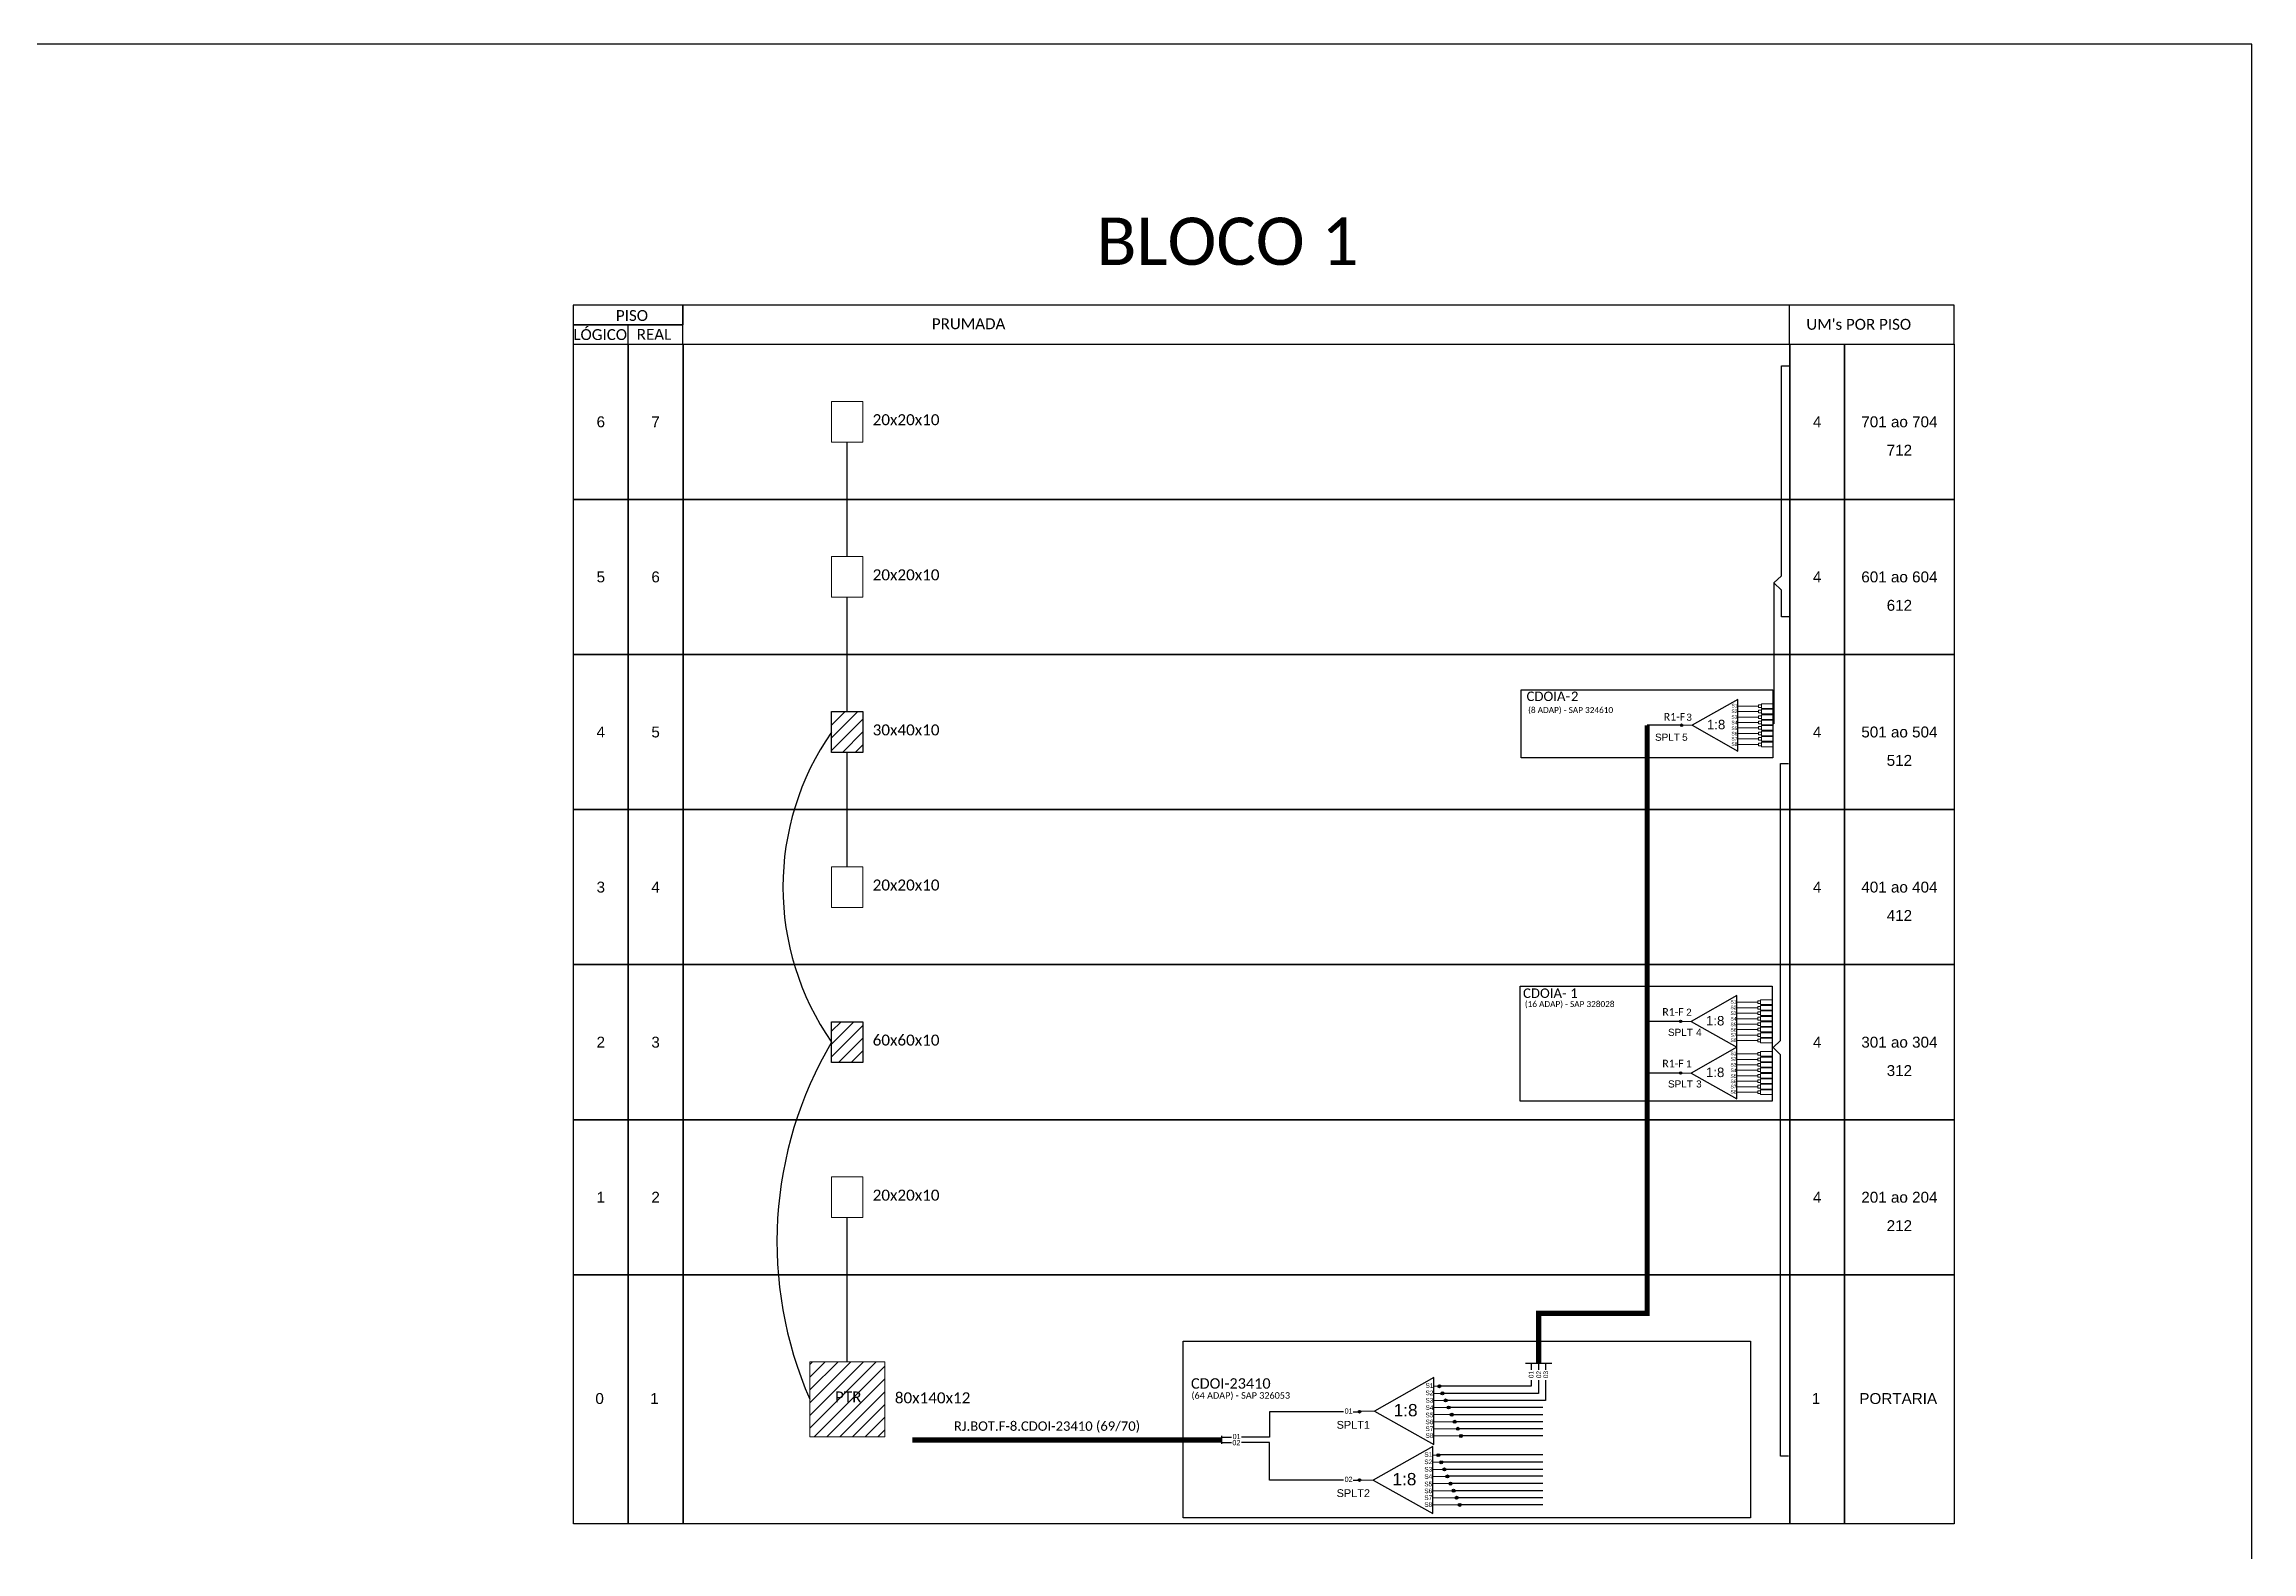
# Model space of a CAD drawing. Extents: x -89 to 749, y 705 to 1299.
# Drawn here: x 283.2 to 749.2, y 980.7 to 1299 of the extents above; entities that cross this region are included whole.
import ezdxf
from ezdxf.enums import TextEntityAlignment as Align

# ---------------------------------------------------------------- set-up
doc = ezdxf.new("R2010")
doc.units = 0
doc.styles.add('ARIAL', font='arial.ttf')
doc.styles.get("Standard").update_dxf_attribs({"font": 'arial.ttf'})
doc.styles.add('WMF-Calibri0', font='calibri.ttf')
doc.linetypes.add('RESERVA', pattern='A,0.5,-0.15,["RESERVA",Standard,S=0.18,R=0,X=0,Y=-0.1],-1.3', length=1.95)

# ---------------------------------------------------------------- blocks, each defined once
blk = doc.blocks.new('SPLT_1-8_DIV_DIR')
h = blk.add_hatch(color=3)
h.dxf.hatch_style = 1
edge = h.paths.add_edge_path()
edge.add_arc((12.77, 4.04), 0.242, 0, 360)
h = blk.add_hatch(color=3)
h.dxf.hatch_style = 1
edge = h.paths.add_edge_path()
edge.add_arc((13.27, 2.88), 0.242, 0, 360)
h = blk.add_hatch(color=3)
h.dxf.hatch_style = 1
edge = h.paths.add_edge_path()
edge.add_arc((13.77, 1.73), 0.242, 0, 360)
h = blk.add_hatch(color=3)
h.dxf.hatch_style = 1
edge = h.paths.add_edge_path()
edge.add_arc((14.27, 0.58), 0.242, 0, 360)
h = blk.add_hatch(color=3)
h.dxf.hatch_style = 1
edge = h.paths.add_edge_path()
edge.add_arc((14.77, -0.58), 0.242, 0, 360)
h = blk.add_hatch(color=3)
h.dxf.hatch_style = 1
edge = h.paths.add_edge_path()
edge.add_arc((15.27, -1.73), 0.242, 0, 360)
h = blk.add_hatch(color=3)
h.dxf.hatch_style = 1
edge = h.paths.add_edge_path()
edge.add_arc((15.77, -2.88), 0.242, 0, 360)
h = blk.add_hatch(color=3)
h.dxf.hatch_style = 1
edge = h.paths.add_edge_path()
edge.add_arc((16.27, -4.04), 0.242, 0, 360)
at = {"color": 1}
blk.add_lwpolyline([(11.89, 5.45), (2.22, 0), (11.89, -5.45), (11.89, 5.45)], dxfattribs=at)
at = {"color": 7, "lineweight": 0}
for points in [[(12.77, 4.04), (11.89, 4.04)], [(11.89, 2.88), (13.27, 2.88)], [(11.89, 1.73), (13.77, 1.73)], [(11.89, 0.58), (14.27, 0.58)], [(11.89, -0.58), (14.77, -0.58)], [(11.89, -1.73), (15.27, -1.73)], [(11.89, -2.88), (15.77, -2.88)], [(11.89, -4.04), (16.27, -4.04)]]:
    blk.add_lwpolyline(points, dxfattribs=at)
at = {"color": 1, "lineweight": 0}
blk.add_lwpolyline([(2.22, 0), (0, 0)], dxfattribs=at)
at = {"color": 3}
for centre in [(12.77, 4.04), (13.27, 2.88), (13.77, 1.73), (14.27, 0.58), (14.77, -0.58), (15.27, -1.73), (15.77, -2.88), (16.27, -4.04)]:
    blk.add_circle(centre, 0.242, dxfattribs=at)
at = {"color": 1, "style": 'ARIAL'}
for s, height, p in [('S1', 0.75, (10.52, 3.77)), ('1:8', 2, (5.35, -0.85)), ('S2', 0.75, (10.52, 2.58)), ('S3', 0.75, (10.52, 1.37)), ('S4', 0.75, (10.52, 0.19)), ('S5', 0.75, (10.52, -1.02)), ('S6', 0.75, (10.52, -2.14)), ('S7', 0.75, (10.52, -3.24)), ('S8', 0.75, (10.52, -4.36))]:
    blk.add_text(s, height=height, dxfattribs=at).set_placement(p)
blk = doc.blocks.new('SPLT_1-8_SC-APC')
at = {"color": 1}
blk.add_lwpolyline([(-7.37, -2.1), (-17.04, -7.55), (-7.37, -13), (-7.37, -2.1)], dxfattribs=at)
at = {"color": 3, "lineweight": 0}
for points in [[(-2.99, -3.51), (-7.37, -3.51)], [(-2.41, -3.02), (-2.41, -4)], [(-2.41, -3.02), (0, -3.02)], [(-2.41, -4), (0, -4)], [(-2.41, -4.17), (-2.41, -5.16)], [(-2.41, -4.17), (0, -4.17)], [(-7.37, -4.66), (-2.99, -4.66)], [(-7.37, -5.82), (-2.99, -5.82)], [(-7.37, -6.97), (-2.99, -6.97)], [(-7.37, -8.12), (-2.99, -8.12)], [(-7.37, -9.28), (-2.99, -9.28)], [(-2.41, -5.16), (0, -5.16)], [(-2.41, -5.32), (-2.41, -6.31)], [(-2.41, -5.32), (0, -5.32)], [(-2.41, -6.31), (0, -6.31)], [(-2.41, -6.48), (-2.41, -7.46)], [(-2.41, -6.48), (0, -6.48)], [(-2.41, -7.46), (0, -7.46)], [(-2.41, -7.63), (-2.41, -8.62)], [(-2.41, -7.63), (0, -7.63)], [(-2.41, -8.62), (0, -8.62)], [(-2.41, -8.78), (-2.41, -9.77)], [(-2.41, -8.78), (0, -8.78)], [(-7.37, -10.43), (-2.99, -10.43)], [(-7.37, -11.58), (-2.99, -11.58)], [(-2.41, -9.77), (0, -9.77)], [(-2.41, -9.94), (-2.41, -10.92)], [(-2.41, -9.94), (0, -9.94)], [(-2.41, -10.92), (0, -10.92)], [(-2.41, -11.09), (-2.41, -12.08)], [(-2.41, -11.09), (0, -11.09)], [(-2.41, -12.08), (0, -12.08)]]:
    blk.add_lwpolyline(points, dxfattribs=at)
for points in [[(-2.99, -3.22), (-2.41, -3.22), (-2.41, -3.8), (-2.99, -3.8)], [(-2.99, -4.38), (-2.41, -4.38), (-2.41, -4.95), (-2.99, -4.95)], [(-2.99, -5.53), (-2.41, -5.53), (-2.41, -6.1), (-2.99, -6.1)], [(-2.99, -6.68), (-2.41, -6.68), (-2.41, -7.26), (-2.99, -7.26)], [(-2.99, -7.84), (-2.41, -7.84), (-2.41, -8.41), (-2.99, -8.41)], [(-2.99, -8.99), (-2.41, -8.99), (-2.41, -9.56), (-2.99, -9.56)], [(-2.99, -10.14), (-2.41, -10.14), (-2.41, -10.72), (-2.99, -10.72)], [(-2.99, -11.3), (-2.41, -11.3), (-2.41, -11.87), (-2.99, -11.87)]]:
    blk.add_lwpolyline(points, close=True, dxfattribs=at)
at = {"color": 1, "lineweight": 0}
blk.add_lwpolyline([(-17.04, -7.55), (-19.26, -7.55)], dxfattribs=at)
at = {"color": 1, "style": 'ARIAL'}
for s, height, p in [('S1', 0.75, (-8.74, -3.78)), ('S2', 0.75, (-8.74, -4.97)), ('1:8', 2, (-13.91, -8.4)), ('S3', 0.75, (-8.74, -6.18)), ('S4', 0.75, (-8.74, -7.36)), ('S5', 0.75, (-8.74, -8.57)), ('S6', 0.75, (-8.74, -9.69)), ('S7', 0.75, (-8.74, -10.78)), ('S8', 0.75, (-8.74, -11.9))]:
    blk.add_text(s, height=height, dxfattribs=at).set_placement(p)

msp = doc.modelspace()

# ---------------------------------------------------------------- hatches: boundary and pattern name
h = msp.add_hatch()
h.set_pattern_fill('ANSI31', color=1, scale=0.6)
h.set_pattern_definition([(45, (-82.1356, 173.7744), (-1.3470384, 1.3470384), [])])
h.paths.add_polyline_path([(456.07, 1084), (456.07, 1092.62), (449.45, 1092.62), (449.45, 1084)])
h.paths.add_polyline_path([(456.07, 1158.11), (449.45, 1158.11), (449.45, 1149.49), (456.07, 1149.49)])
h = msp.add_hatch(color=3)
h.dxf.hatch_style = 1
edge = h.paths.add_edge_path()
edge.add_arc((628.87, 1155.23), 0.256, 0, 360)
h = msp.add_hatch(color=3)
h.dxf.hatch_style = 1
edge = h.paths.add_edge_path()
edge.add_arc((628.67, 1092.69), 0.256, 0, 360)
h = msp.add_hatch(color=3)
h.dxf.hatch_style = 1
edge = h.paths.add_edge_path()
edge.add_arc((628.67, 1081.79), 0.256, 0, 360)
h = msp.add_hatch()
h.set_pattern_fill('ANSI31', color=1, scale=0.6)
h.set_pattern_definition([(45, (-331.7493, 3692.0763), (-1.3470384, 1.3470384), [])])
h.paths.add_polyline_path([(460.66, 1005.01), (460.66, 1020.82), (444.86, 1020.82), (444.86, 1005.01)])
h.paths.add_polyline_path([(449.59, 1011.65), (456.4, 1011.65), (456.4, 1015.12), (449.59, 1015.12)], flags=24)
h = msp.add_hatch(color=3)
h.dxf.hatch_style = 1
edge = h.paths.add_edge_path()
edge.add_arc((560.89, 1010.29), 0.282, 0, 360)
h = msp.add_hatch(color=3)
h.dxf.hatch_style = 1
edge = h.paths.add_edge_path()
edge.add_arc((560.89, 995.86), 0.282, 0, 360)

# ---------------------------------------------------------------- linework, layer by layer
at = {"color": 3}
msp.add_line((531.78, 1004.88), (533.83, 1004.88), dxfattribs=at)
at = {"color": 2}
for p, q in [((541.91, 1003.78), (535.96, 1003.78)), ((541.91, 995.86), (541.91, 1003.78)), ((557.49, 995.86), (541.91, 995.86))]:
    msp.add_line(p, q, dxfattribs=at)
for points in [[(-89.32, 705.02), (749.25, 705.02), (749.25, 1299.02), (-89.32, 1299.02), (-89.32, 705.02)], [(406.48, 1235.66), (406.48, 1239.77)], [(418.05, 1235.66), (686.42, 1235.66), (686.42, 1243.88), (418.05, 1243.88), (418.05, 1243.88), (418.05, 1239.77)], [(651.67, 1235.66), (651.67, 1243.88)]]:
    msp.add_lwpolyline(points)
for points in [[(394.9, 1239.77), (418.05, 1239.77), (418.05, 1243.88), (394.9, 1243.88)], [(394.9, 1235.66), (418.05, 1235.66), (418.05, 1239.77), (394.9, 1239.77)], [(394.94, 1235.66), (406.51, 1235.66), (406.51, 1202.91), (394.94, 1202.91)], [(406.51, 1235.66), (418.09, 1235.66), (418.09, 1202.91), (406.51, 1202.91)], [(418.09, 1235.66), (651.7, 1235.66), (651.7, 1202.91), (418.09, 1202.91)], [(651.7, 1235.66), (663.27, 1235.66), (663.27, 1202.91), (651.7, 1202.91)], [(663.27, 1235.66), (686.42, 1235.66), (686.42, 1202.91), (663.27, 1202.91)], [(394.94, 1202.91), (406.51, 1202.91), (406.51, 1170.17), (394.94, 1170.17)], [(406.51, 1202.91), (418.09, 1202.91), (418.09, 1170.17), (406.51, 1170.17)], [(418.09, 1202.91), (651.7, 1202.91), (651.7, 1170.17), (418.09, 1170.17)], [(651.7, 1202.91), (663.27, 1202.91), (663.27, 1170.17), (651.7, 1170.17)], [(663.27, 1202.91), (686.42, 1202.91), (686.42, 1170.17), (663.27, 1170.17)], [(394.94, 1170.17), (406.51, 1170.17), (406.51, 1137.43), (394.94, 1137.43)], [(406.51, 1170.17), (418.09, 1170.17), (418.09, 1137.43), (406.51, 1137.43)], [(418.09, 1170.17), (651.7, 1170.17), (651.7, 1137.43), (418.09, 1137.43)], [(651.7, 1170.17), (663.27, 1170.17), (663.27, 1137.43), (651.7, 1137.43)], [(663.27, 1170.17), (686.42, 1170.17), (686.42, 1137.43), (663.27, 1137.43)], [(394.94, 1137.43), (406.51, 1137.43), (406.51, 1104.68), (394.94, 1104.68)], [(406.51, 1137.43), (418.09, 1137.43), (418.09, 1104.68), (406.51, 1104.68)], [(418.09, 1137.43), (651.7, 1137.43), (651.7, 1104.68), (418.09, 1104.68)], [(651.7, 1137.43), (663.27, 1137.43), (663.27, 1104.68), (651.7, 1104.68)], [(663.27, 1137.43), (686.42, 1137.43), (686.42, 1104.68), (663.27, 1104.68)], [(394.94, 1104.68), (406.51, 1104.68), (406.51, 1071.94), (394.94, 1071.94)], [(406.51, 1104.68), (418.09, 1104.68), (418.09, 1071.94), (406.51, 1071.94)], [(418.09, 1104.68), (651.7, 1104.68), (651.7, 1071.94), (418.09, 1071.94)], [(651.7, 1104.68), (663.27, 1104.68), (663.27, 1071.94), (651.7, 1071.94)], [(663.27, 1104.68), (686.42, 1104.68), (686.42, 1071.94), (663.27, 1071.94)], [(394.94, 1071.94), (406.51, 1071.94), (406.51, 1039.19), (394.94, 1039.19)], [(406.51, 1071.94), (418.09, 1071.94), (418.09, 1039.19), (406.51, 1039.19)], [(418.09, 1071.94), (651.7, 1071.94), (651.7, 1039.19), (418.09, 1039.19)], [(651.7, 1071.94), (663.27, 1071.94), (663.27, 1039.19), (651.7, 1039.19)], [(663.27, 1071.94), (686.42, 1071.94), (686.42, 1039.19), (663.27, 1039.19)], [(394.94, 1039.19), (406.51, 1039.19), (406.51, 986.64), (394.94, 986.64)], [(406.51, 1039.19), (418.09, 1039.19), (418.09, 986.64), (406.51, 986.64)], [(418.09, 1039.19), (651.7, 1039.19), (651.7, 986.64), (418.09, 986.64)], [(651.7, 1039.19), (663.27, 1039.19), (663.27, 986.64), (651.7, 986.64)], [(663.27, 1039.19), (686.42, 1039.19), (686.42, 986.64), (663.27, 986.64)]]:
    msp.add_lwpolyline(points, close=True)
at = {"color": 3}
for points in [[(651.58, 1178.09), (649.93, 1178.09), (649.93, 1183.75), (648.36, 1185.26), (649.93, 1186.76), (649.93, 1231.07), (651.58, 1231.07)], [(452.76, 1190.85), (452.76, 1214.98)], [(648.36, 1185.26), (648.36, 1155.52), (648.16, 1155.52)], [(452.76, 1158.11), (452.76, 1182.23)], [(452.76, 1125.36), (452.76, 1149.49)], [(651.41, 1000.89), (649.76, 1000.89), (649.76, 1085.67), (648.19, 1087.18), (649.76, 1088.69), (649.76, 1147.16), (651.41, 1147.16)], [(452.76, 1020.82), (452.76, 1051.26)], [(557.49, 1010.29), (541.91, 1010.29), (541.91, 1004.88), (535.95, 1004.88)], [(559.57, 1010.29), (560.89, 1010.29)]]:
    msp.add_lwpolyline(points, dxfattribs=at)
at = {"color": 0, "lineweight": 0}
for points in [[(449.45, 1223.6), (456.07, 1223.6), (456.07, 1214.98), (449.45, 1214.98)], [(449.45, 1190.85), (456.07, 1190.85), (456.07, 1182.23), (449.45, 1182.23)], [(449.45, 1125.36), (456.07, 1125.36), (456.07, 1116.74), (449.45, 1116.74)], [(449.45, 1059.88), (456.07, 1059.88), (456.07, 1051.26), (449.45, 1051.26)]]:
    msp.add_lwpolyline(points, close=True, dxfattribs=at)
at = {"color": 1}
for points in [[(595.03, 1162.67), (648.16, 1162.67), (648.16, 1148.36), (595.03, 1148.36)], [(449.45, 1158.11), (456.07, 1158.11), (456.07, 1149.49), (449.45, 1149.49)], [(594.83, 1100.14), (647.96, 1100.14), (647.96, 1075.87), (594.83, 1075.87)], [(449.45, 1092.62), (456.07, 1092.62), (456.07, 1084), (449.45, 1084)], [(523.63, 1025.2), (643.41, 1025.2), (643.41, 987.85), (523.63, 987.85)]]:
    msp.add_lwpolyline(points, close=True, dxfattribs=at)
at = {"color": 5, "const_width": 1.1}
msp.add_lwpolyline([(621.61, 1155.23), (621.61, 1031.06), (598.7, 1031.06), (598.7, 1020.57)], dxfattribs=at)
at = {"color": 5}
for points in [[(628.87, 1155.23), (621.61, 1155.23)], [(628.67, 1092.69), (621.41, 1092.69)], [(628.67, 1081.79), (621.41, 1081.79)], [(597.12, 1016.97), (597.09, 1015.71), (578.05, 1015.71)], [(598.65, 1016.97), (598.65, 1014.16), (578.7, 1014.16)], [(600.18, 1016.97), (600.18, 1012.67), (579.35, 1012.67)], [(595.9, 1020.57), (601.5, 1020.57)], [(597.12, 1020.57), (597.12, 1019.12)], [(598.65, 1020.57), (598.65, 1019.12)], [(600.18, 1020.57), (600.18, 1019.12)], [(577.43, 1015.71), (577.42, 1015.71)], [(577.17, 1001.16), (577.17, 1001.16)]]:
    msp.add_lwpolyline(points, dxfattribs=at)
at = {"color": 1}
for points in [[(640.56, 1098.14), (630.9, 1092.69), (640.56, 1087.24), (640.56, 1098.14)], [(640.56, 1087.24), (630.9, 1081.79), (640.56, 1076.35), (640.56, 1087.24)], [(531.78, 1005.19), (531.78, 1003.47)]]:
    msp.add_lwpolyline(points, dxfattribs=at)
at = {"color": 3, "lineweight": 0}
for points in [[(644.94, 1096.73), (640.56, 1096.73)], [(640.56, 1095.57), (644.94, 1095.57)], [(645.52, 1097.22), (645.52, 1096.23)], [(645.52, 1097.22), (647.93, 1097.22)], [(645.52, 1096.23), (647.93, 1096.23)], [(645.52, 1096.07), (645.52, 1095.08)], [(645.52, 1096.07), (647.93, 1096.07)], [(640.56, 1094.42), (644.94, 1094.42)], [(640.56, 1093.27), (644.94, 1093.27)], [(640.56, 1092.12), (644.94, 1092.12)], [(640.56, 1090.96), (644.94, 1090.96)], [(645.52, 1095.08), (647.93, 1095.08)], [(645.52, 1094.92), (645.52, 1093.93)], [(645.52, 1094.92), (647.93, 1094.92)], [(645.52, 1093.93), (647.93, 1093.93)], [(645.52, 1093.76), (645.52, 1092.78)], [(645.52, 1093.76), (647.93, 1093.76)], [(645.52, 1092.78), (647.93, 1092.78)], [(645.52, 1092.61), (645.52, 1091.62)], [(645.52, 1092.61), (647.93, 1092.61)], [(645.52, 1091.62), (647.93, 1091.62)], [(645.52, 1091.46), (645.52, 1090.47)], [(645.52, 1091.46), (647.93, 1091.46)], [(640.56, 1089.81), (644.94, 1089.81)], [(640.56, 1088.66), (644.94, 1088.66)], [(644.94, 1085.83), (640.56, 1085.83)], [(645.52, 1090.47), (647.93, 1090.47)], [(645.52, 1090.3), (645.52, 1089.32)], [(645.52, 1090.3), (647.93, 1090.3)], [(645.52, 1089.32), (647.93, 1089.32)], [(645.52, 1089.15), (645.52, 1088.16)], [(645.52, 1089.15), (647.93, 1089.15)], [(645.52, 1088.16), (647.93, 1088.16)], [(645.52, 1086.32), (645.52, 1085.34)], [(645.52, 1086.32), (647.93, 1086.32)], [(640.56, 1084.68), (644.94, 1084.68)], [(640.56, 1083.52), (644.94, 1083.52)], [(640.56, 1082.37), (644.94, 1082.37)], [(640.56, 1081.22), (644.94, 1081.22)], [(645.52, 1085.34), (647.93, 1085.34)], [(645.52, 1085.17), (645.52, 1084.18)], [(645.52, 1085.17), (647.93, 1085.17)], [(645.52, 1084.18), (647.93, 1084.18)], [(645.52, 1084.02), (645.52, 1083.03)], [(645.52, 1084.02), (647.93, 1084.02)], [(645.52, 1083.03), (647.93, 1083.03)], [(645.52, 1082.87), (645.52, 1081.88)], [(645.52, 1082.87), (647.93, 1082.87)], [(645.52, 1081.88), (647.93, 1081.88)], [(645.52, 1081.71), (645.52, 1080.73)], [(645.52, 1081.71), (647.93, 1081.71)], [(640.56, 1080.07), (644.94, 1080.07)], [(640.56, 1078.91), (644.94, 1078.91)], [(640.56, 1077.76), (644.94, 1077.76)], [(645.52, 1080.73), (647.93, 1080.73)], [(645.52, 1080.56), (645.52, 1079.57)], [(645.52, 1080.56), (647.93, 1080.56)], [(645.52, 1079.57), (647.93, 1079.57)], [(645.52, 1079.41), (645.52, 1078.42)], [(645.52, 1079.41), (647.93, 1079.41)], [(645.52, 1078.42), (647.93, 1078.42)], [(645.52, 1078.25), (645.52, 1077.27)], [(645.52, 1078.25), (647.93, 1078.25)], [(645.52, 1077.27), (647.93, 1077.27)]]:
    msp.add_lwpolyline(points, dxfattribs=at)
for points in [[(644.94, 1097.01), (645.52, 1097.01), (645.52, 1096.44), (644.94, 1096.44)], [(644.94, 1095.86), (645.52, 1095.86), (645.52, 1095.29), (644.94, 1095.29)], [(644.94, 1094.71), (645.52, 1094.71), (645.52, 1094.14), (644.94, 1094.14)], [(644.94, 1093.56), (645.52, 1093.56), (645.52, 1092.98), (644.94, 1092.98)], [(644.94, 1092.4), (645.52, 1092.4), (645.52, 1091.83), (644.94, 1091.83)], [(644.94, 1091.25), (645.52, 1091.25), (645.52, 1090.68), (644.94, 1090.68)], [(644.94, 1090.1), (645.52, 1090.1), (645.52, 1089.52), (644.94, 1089.52)], [(644.94, 1088.94), (645.52, 1088.94), (645.52, 1088.37), (644.94, 1088.37)], [(644.94, 1086.12), (645.52, 1086.12), (645.52, 1085.54), (644.94, 1085.54)], [(644.94, 1084.96), (645.52, 1084.96), (645.52, 1084.39), (644.94, 1084.39)], [(644.94, 1083.81), (645.52, 1083.81), (645.52, 1083.24), (644.94, 1083.24)], [(644.94, 1082.66), (645.52, 1082.66), (645.52, 1082.09), (644.94, 1082.09)], [(644.94, 1081.51), (645.52, 1081.51), (645.52, 1080.93), (644.94, 1080.93)], [(644.94, 1080.35), (645.52, 1080.35), (645.52, 1079.78), (644.94, 1079.78)], [(644.94, 1079.2), (645.52, 1079.2), (645.52, 1078.63), (644.94, 1078.63)], [(644.94, 1078.05), (645.52, 1078.05), (645.52, 1077.47), (644.94, 1077.47)]]:
    msp.add_lwpolyline(points, close=True, dxfattribs=at)
at = {"color": 1, "lineweight": 0}
for points in [[(630.9, 1092.69), (628.67, 1092.69)], [(630.9, 1081.79), (628.67, 1081.79)]]:
    msp.add_lwpolyline(points, dxfattribs=at)
msp.add_lwpolyline([(444.86, 1020.82), (460.66, 1020.82), (460.66, 1005.01), (444.86, 1005.01)], close=True, dxfattribs=at)
at = {"color": 8, "linetype": 'RESERVA', "ltscale": 5}
for points in [[(599.57, 1011.21), (580, 1011.21)], [(599.57, 1009.65), (580.65, 1009.65)], [(599.57, 1008.15), (581.3, 1008.15)], [(599.57, 1006.67), (581.95, 1006.67)], [(599.57, 1005.16), (582.6, 1005.16)], [(599.57, 1001.16), (577.8, 1001.16)], [(599.57, 999.61), (578.45, 999.61)], [(599.57, 998.12), (579.1, 998.12)], [(599.57, 996.65), (579.75, 996.65)], [(599.57, 995.1), (580.4, 995.1)], [(599.57, 993.6), (581.05, 993.6)], [(599.57, 992.12), (581.7, 992.12)], [(599.57, 990.61), (582.35, 990.61)]]:
    msp.add_lwpolyline(points, dxfattribs=at)
at = {"color": 1, "const_width": 1.1}
msp.add_lwpolyline([(466.46, 1004.33), (531.78, 1004.33)], dxfattribs=at)
at = {"color": 2}
for points in [[(531.78, 1003.78), (533.83, 1003.78)], [(559.57, 995.86), (560.89, 995.86)]]:
    msp.add_lwpolyline(points, dxfattribs=at)
at = {"color": 3}
for centre, radius in [((628.87, 1155.23), 0.256), ((628.67, 1092.69), 0.256), ((628.67, 1081.79), 0.256), ((560.89, 1010.29), 0.282), ((560.89, 995.86), 0.282)]:
    msp.add_circle(centre, radius, dxfattribs=at)
for centre, radius, start, end in [((496.53, 1121.05), 57.35, 145.1836, 214.8164), ((520.75, 1046.13), 82.84, 149.3923, 203.6372)]:
    msp.add_arc(centre, radius, start, end, dxfattribs=at)
for p in [(394.94, 1202.91), (394.94, 1170.17), (394.94, 1137.43), (394.94, 1104.68), (394.94, 1071.94), (394.94, 1039.19)]:
    msp.add_point(p)

# ---------------------------------------------------------------- block references
msp.add_blockref('SPLT_1-8_SC-APC', (648.13, 1162.77), dxfattribs=at)
at = {"xscale": 1.3, "yscale": 1.3, "zscale": 1.3}
for p in [(561.14, 1010.42), (560.89, 995.86)]:
    msp.add_blockref('SPLT_1-8_DIV_DIR', p, dxfattribs=at)

# ---------------------------------------------------------------- texts
at = {"style": 'WMF-Calibri0'}
for s, height, p in [('BLOCO 1', 10, (505.33, 1252.4)), ('     PISO', 2.3, (399.87, 1240.58)), ('PRUMADA', 2.3, (470.61, 1238.84)), ("UM's POR PISO", 2.3, (655.2, 1238.72)), ('  LÓGICO', 2.3, (393.32, 1236.55)), ('    REAL', 2.3, (405.08, 1236.6)), ('20x20x10', 2.317, (458.12, 1218.57)), ('20x20x10', 2.317, (458.12, 1185.82)), ('20x20x10', 2.317, (458.12, 1120.33)), ('20x20x10', 2.317, (458.12, 1054.85)), ('PTR', 2.317, (450.17, 1012.24)), ('80x140x12', 2.317, (462.8, 1012.06))]:
    msp.add_text(s, height=height, dxfattribs=at).set_placement(p)
at = {"style": 'ARIAL'}
for s, height, p in [('6', 2.3, (400.73, 1219.29)), ('7', 2.3, (412.3, 1219.29)), ('4', 2.3, (657.49, 1219.29)), ('701 ao 704', 2.3, (674.85, 1219.29)), ('712', 2.3, (674.85, 1213.29)), ('5', 2.3, (400.73, 1186.54)), ('6', 2.3, (412.3, 1186.54)), ('4', 2.3, (657.49, 1186.54)), ('601 ao 604', 2.3, (674.85, 1186.54)), ('612', 2.3, (674.85, 1180.54)), ('4', 2.3, (400.73, 1153.8)), ('5', 2.3, (412.3, 1153.8)), ('4', 2.3, (657.49, 1153.8)), ('501 ao 504', 2.3, (674.85, 1153.8)), ('512', 2.3, (674.85, 1147.8)), ('3', 2.3, (400.73, 1121.05)), ('4', 2.3, (412.3, 1121.05)), ('4', 2.3, (657.49, 1121.05)), ('401 ao 404', 2.3, (674.85, 1121.05)), ('412', 2.3, (674.85, 1115.05)), ('2', 2.3, (400.73, 1088.31)), ('3', 2.3, (412.3, 1088.31)), ('4', 2.3, (657.49, 1088.31)), ('301 ao 304', 2.3, (674.85, 1088.31)), ('312', 2.3, (674.85, 1082.31)), ('1', 2.3, (400.73, 1055.57)), ('2', 2.3, (412.3, 1055.57)), ('4', 2.3, (657.49, 1055.57)), ('201 ao 204', 2.3, (674.85, 1055.57)), ('212', 2.3, (674.85, 1049.57)), ('0', 2.3, (400.48, 1013.07)), ('1', 2.3, (412.05, 1013.07)), ('1', 2.3, (657.24, 1013.07)), ('PORTARIA', 2.3, (674.6, 1013.07)), ('01', 1.1, (558.58, 1010.43)), ('02', 1.1, (534.9, 1003.75)), ('01', 1.1, (534.94, 1005.05)), ('02', 1.1, (558.58, 996.01))]:
    msp.add_text(s, height=height, dxfattribs=at).set_placement(p, align=Align.MIDDLE_CENTER)
at = {"color": 1}
for s, height, style, p in [('CDOIA-', 2, 'WMF-Calibri0', (596.14, 1160.33)), ('30x40x10', 2.317, 'WMF-Calibri0', (458.12, 1153.08)), ('CDOIA-', 2, 'WMF-Calibri0', (595.4, 1097.65)), ('1', 2, 'WMF-Calibri0', (605.36, 1097.65)), ('S1', 0.75, 'ARIAL', (639.19, 1096.46)), ('S2', 0.75, 'ARIAL', (639.19, 1095.27)), ('1:8', 2, 'ARIAL', (634.02, 1091.84)), ('S3', 0.75, 'ARIAL', (639.19, 1094.06)), ('S4', 0.75, 'ARIAL', (639.19, 1092.88)), ('S5', 0.75, 'ARIAL', (639.19, 1091.67)), ('S6', 0.75, 'ARIAL', (639.19, 1090.55)), ('60x60x10', 2.317, 'WMF-Calibri0', (458.12, 1087.59)), ('S7', 0.75, 'ARIAL', (639.19, 1089.45)), ('S8', 0.75, 'ARIAL', (639.19, 1088.34)), ('S1', 0.75, 'ARIAL', (639.19, 1085.56)), ('1:8', 2, 'ARIAL', (634.02, 1080.94)), ('S2', 0.75, 'ARIAL', (639.19, 1084.38)), ('S3', 0.75, 'ARIAL', (639.19, 1083.16)), ('S4', 0.75, 'ARIAL', (639.19, 1081.99)), ('S5', 0.75, 'ARIAL', (639.19, 1080.77)), ('S6', 0.75, 'ARIAL', (639.19, 1079.65)), ('S7', 0.75, 'ARIAL', (639.19, 1078.56)), ('S8', 0.75, 'ARIAL', (639.19, 1077.44)), ('CDOI-23410', 2.2, 'WMF-Calibri0', (525.31, 1015.15))]:
    msp.add_text(s, height=height, dxfattribs=dict(at, style=style)).set_placement(p)
at = {"color": 7, "style": 'WMF-Calibri0'}
msp.add_text('2', height=2, dxfattribs=at).set_placement((605.52, 1160.33))
at = {"color": 1, "style": 'WMF-Calibri0'}
for s, height, p in [('(8 ADAP) - SAP 324610', 1.25, (605.45, 1157.81)), ('(16 ADAP) - SAP 328028', 1.25, (605.25, 1095.73)), ('(64 ADAP) - SAP 326053', 1.375, (535.82, 1013.03))]:
    msp.add_text(s, height=height, dxfattribs=at).set_placement(p, align=Align.CENTER)
at = {"color": 5, "style": 'WMF-Calibri0'}
for p in [(625.1, 1156.21), (624.8, 1093.9), (624.8, 1083.01)]:
    msp.add_text('R1-F', height=1.6, dxfattribs=at).set_placement(p)
at = {"color": 5, "style": 'ARIAL'}
for s, p in [('3', (630.47, 1156.17)), ('2', (630.42, 1093.87)), ('1', (630.42, 1082.97))]:
    msp.add_text(s, height=1.5, dxfattribs=at).set_placement(p, align=Align.CENTER)
at = {"color": 7, "style": 'ARIAL'}
for s, p in [('SPLT', (625.89, 1151.94)), ('5', (629.57, 1151.94)), ('SPLT', (628.63, 1089.64)), ('4', (632.52, 1089.64)), ('SPLT', (628.63, 1078.74)), ('3', (632.52, 1078.74))]:
    msp.add_text(s, height=1.5, dxfattribs=at).set_placement(p, align=Align.CENTER)
at = {"style": 'ARIAL'}
for s, p in [('01', (597.11, 1018.13)), ('02', (598.73, 1018.13)), ('03', (600.19, 1018.13))]:
    msp.add_text(s, height=0.992, rotation=90, dxfattribs=at).set_placement(p, align=Align.MIDDLE_CENTER)
at = {"color": 1, "style": 'WMF-Calibri0'}
msp.add_text('RJ.BOT.F-8.CDOI-23410 (69/70)', height=1.98, dxfattribs=at).set_placement((494.92, 1007.25, 2.2), align=Align.MIDDLE_CENTER)
at = {"style": 'ARIAL'}
for s, p in [('SPLT1', (559.58, 1006.69)), ('SPLT2', (559.58, 992.27))]:
    msp.add_text(s, height=1.65, dxfattribs=at).set_placement(p, align=Align.CENTER)

doc.saveas('drawing.dxf')
